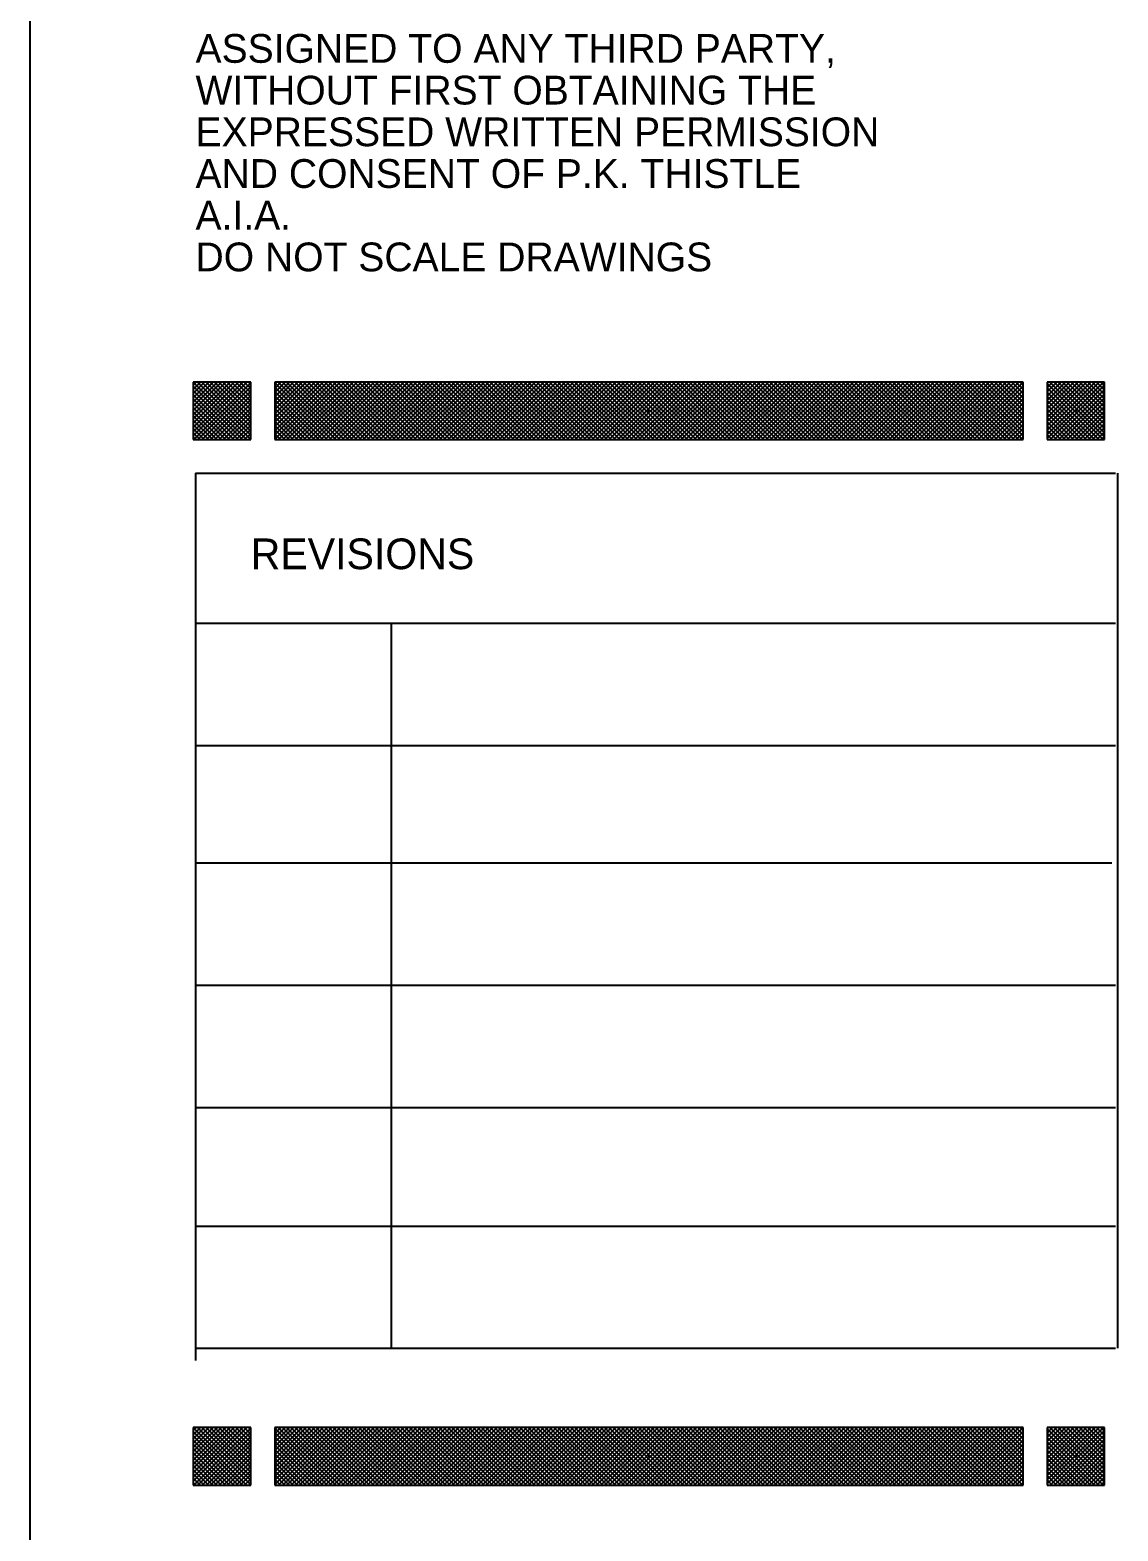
# Model space of a CAD drawing. Extents: x -92740 to -63661, y -15771 to -4391.
# Drawn here: x -79969 to -79815.9, y -6233 to -6021.8 of the extents above; entities that cross this region are included whole.
import ezdxf

# ---------------------------------------------------------------- set-up
doc = ezdxf.new("R2010")
doc.units = 0
doc.header["$MEASUREMENT"] = 0
doc.layers.add('ROOMNAME', color=1, linetype='Continuous')
doc.styles.add('DCADTXTSTYLE1', font='AVG_TP')
doc.styles.add('DCADTXTSTYLE2', font='HLV_BP')

msp = doc.modelspace()

# ---------------------------------------------------------------- linework, layer by layer
at = {"layer": 'ROOMNAME', "color": 103, "linetype": 'Continuous', "ltscale": 1.51875}
msp.add_line((-79969.01, -7278.9), (-79969.01, -5818.2), dxfattribs=at)
at = {"layer": 'ROOMNAME', "color": 3, "linetype": 'Continuous', "ltscale": 0.379687}
for p, q in [((-79937.96, -6071.32), (-79946.06, -6071.32)), ((-79946.06, -6071.32), (-79946.06, -6079.42)), ((-79946.06, -6071.74), (-79945.64, -6071.32)), ((-79946.06, -6072.34), (-79945.04, -6071.32)), ((-79946.06, -6072.93), (-79944.44, -6071.32)), ((-79946.06, -6073.53), (-79943.85, -6071.32)), ((-79946.06, -6074.13), (-79943.25, -6071.32)), ((-79946.06, -6074.72), (-79942.65, -6071.32)), ((-79946.06, -6075.32), (-79942.06, -6071.32)), ((-79946.06, -6075.92), (-79941.46, -6071.32)), ((-79946.06, -6076.51), (-79940.86, -6071.32)), ((-79946.06, -6077.11), (-79940.27, -6071.32)), ((-79946.06, -6077.71), (-79939.67, -6071.32)), ((-79946.06, -6078.3), (-79939.07, -6071.32)), ((-79946.06, -6078.9), (-79938.48, -6071.32)), ((-79946.06, -6071.9), (-79938.53, -6079.42)), ((-79946.03, -6071.32), (-79937.96, -6079.4)), ((-79945.98, -6079.42), (-79937.96, -6071.4)), ((-79945.44, -6071.32), (-79937.96, -6078.8)), ((-79945.38, -6079.42), (-79937.96, -6071.99)), ((-79944.84, -6071.32), (-79937.96, -6078.21)), ((-79944.24, -6071.32), (-79937.96, -6077.61)), ((-79943.65, -6071.32), (-79937.96, -6077.01)), ((-79943.05, -6071.32), (-79937.96, -6076.42)), ((-79942.45, -6071.32), (-79937.96, -6075.82)), ((-79941.86, -6071.32), (-79937.96, -6075.22)), ((-79941.26, -6071.32), (-79937.96, -6074.63)), ((-79940.66, -6071.32), (-79937.96, -6074.03)), ((-79940.07, -6071.32), (-79937.96, -6073.43)), ((-79939.47, -6071.32), (-79937.96, -6072.84)), ((-79938.87, -6071.32), (-79937.96, -6072.24)), ((-79938.28, -6071.32), (-79937.96, -6071.64)), ((-79937.96, -6079.42), (-79937.96, -6071.32)), ((-79829.28, -6071.32), (-79934.58, -6071.32)), ((-79934.58, -6071.32), (-79934.58, -6079.42)), ((-79934.58, -6071.6), (-79934.3, -6071.32)), ((-79934.58, -6072.2), (-79933.7, -6071.32)), ((-79934.58, -6072.79), (-79933.11, -6071.32)), ((-79934.58, -6073.39), (-79932.51, -6071.32)), ((-79934.58, -6073.99), (-79931.92, -6071.32)), ((-79934.58, -6074.58), (-79931.32, -6071.32)), ((-79934.58, -6075.18), (-79930.72, -6071.32)), ((-79934.58, -6075.78), (-79930.13, -6071.32)), ((-79934.58, -6076.37), (-79929.53, -6071.32)), ((-79934.58, -6076.97), (-79928.93, -6071.32)), ((-79934.58, -6077.57), (-79928.34, -6071.32)), ((-79934.58, -6078.16), (-79927.74, -6071.32)), ((-79934.58, -6078.76), (-79927.14, -6071.32)), ((-79934.58, -6079.36), (-79926.55, -6071.32)), ((-79934.58, -6071.44), (-79926.6, -6079.42)), ((-79934.58, -6072.04), (-79927.19, -6079.42)), ((-79934.1, -6071.32), (-79926, -6079.42)), ((-79934.05, -6079.42), (-79925.95, -6071.32)), ((-79933.5, -6071.32), (-79925.4, -6079.42)), ((-79933.45, -6079.42), (-79925.35, -6071.32)), ((-79932.91, -6071.32), (-79924.81, -6079.42)), ((-79932.86, -6079.42), (-79924.76, -6071.32)), ((-79932.31, -6071.32), (-79924.21, -6079.42)), ((-79932.26, -6079.42), (-79924.16, -6071.32)), ((-79931.71, -6071.32), (-79923.61, -6079.42)), ((-79931.66, -6079.42), (-79923.56, -6071.32)), ((-79931.12, -6071.32), (-79923.02, -6079.42)), ((-79931.07, -6079.42), (-79922.97, -6071.32)), ((-79930.52, -6071.32), (-79922.42, -6079.42)), ((-79930.47, -6079.42), (-79922.37, -6071.32)), ((-79929.92, -6071.32), (-79921.82, -6079.42)), ((-79929.87, -6079.42), (-79921.77, -6071.32)), ((-79929.33, -6071.32), (-79921.23, -6079.42)), ((-79929.28, -6079.42), (-79921.18, -6071.32)), ((-79928.73, -6071.32), (-79920.63, -6079.42)), ((-79928.68, -6079.42), (-79920.58, -6071.32)), ((-79928.13, -6071.32), (-79920.03, -6079.42)), ((-79928.08, -6079.42), (-79919.98, -6071.32)), ((-79927.54, -6071.32), (-79919.44, -6079.42)), ((-79927.49, -6079.42), (-79919.39, -6071.32)), ((-79926.94, -6071.32), (-79918.84, -6079.42)), ((-79926.89, -6079.42), (-79918.79, -6071.32)), ((-79926.34, -6071.32), (-79918.24, -6079.42)), ((-79926.29, -6079.42), (-79918.19, -6071.32)), ((-79925.75, -6071.32), (-79917.65, -6079.42)), ((-79925.7, -6079.42), (-79917.6, -6071.32)), ((-79925.15, -6071.32), (-79917.05, -6079.42)), ((-79925.1, -6079.42), (-79917, -6071.32)), ((-79924.55, -6071.32), (-79916.45, -6079.42)), ((-79924.5, -6079.42), (-79916.4, -6071.32)), ((-79923.96, -6071.32), (-79915.86, -6079.42)), ((-79923.91, -6079.42), (-79915.81, -6071.32)), ((-79923.36, -6071.32), (-79915.26, -6079.42)), ((-79923.31, -6079.42), (-79915.21, -6071.32)), ((-79922.76, -6071.32), (-79914.67, -6079.42)), ((-79922.71, -6079.42), (-79914.61, -6071.32)), ((-79922.17, -6071.32), (-79914.07, -6079.42)), ((-79922.12, -6079.42), (-79914.02, -6071.32)), ((-79921.57, -6071.32), (-79913.47, -6079.42)), ((-79921.52, -6079.42), (-79913.42, -6071.32)), ((-79920.97, -6071.32), (-79912.87, -6079.42)), ((-79920.92, -6079.42), (-79912.82, -6071.32)), ((-79920.38, -6071.32), (-79912.28, -6079.42)), ((-79920.33, -6079.42), (-79912.23, -6071.32)), ((-79919.78, -6071.32), (-79911.68, -6079.42)), ((-79919.73, -6079.42), (-79911.63, -6071.32)), ((-79919.19, -6071.32), (-79911.08, -6079.42)), ((-79919.13, -6079.42), (-79911.03, -6071.32)), ((-79918.59, -6071.32), (-79910.49, -6079.42)), ((-79918.54, -6079.42), (-79910.44, -6071.32)), ((-79917.99, -6071.32), (-79909.89, -6079.42)), ((-79917.94, -6079.42), (-79909.84, -6071.32)), ((-79917.4, -6071.32), (-79909.3, -6079.42)), ((-79917.34, -6079.42), (-79909.24, -6071.32)), ((-79916.8, -6071.32), (-79908.7, -6079.42)), ((-79916.75, -6079.42), (-79908.65, -6071.32)), ((-79916.2, -6071.32), (-79908.1, -6079.42)), ((-79916.15, -6079.42), (-79908.05, -6071.32)), ((-79915.61, -6071.32), (-79907.51, -6079.42)), ((-79915.55, -6079.42), (-79907.45, -6071.32)), ((-79915.01, -6071.32), (-79906.91, -6079.42)), ((-79914.96, -6079.42), (-79906.86, -6071.32)), ((-79914.41, -6071.32), (-79906.31, -6079.42)), ((-79914.36, -6079.42), (-79906.26, -6071.32)), ((-79913.82, -6071.32), (-79905.72, -6079.42)), ((-79913.76, -6079.42), (-79905.66, -6071.32)), ((-79913.22, -6071.32), (-79905.12, -6079.42)), ((-79913.17, -6079.42), (-79905.07, -6071.32)), ((-79912.62, -6071.32), (-79904.52, -6079.42)), ((-79912.57, -6079.42), (-79904.47, -6071.32)), ((-79912.03, -6071.32), (-79903.93, -6079.42)), ((-79911.97, -6079.42), (-79903.87, -6071.32)), ((-79911.43, -6071.32), (-79903.33, -6079.42)), ((-79911.38, -6079.42), (-79903.28, -6071.32)), ((-79910.83, -6071.32), (-79902.73, -6079.42)), ((-79910.78, -6079.42), (-79902.68, -6071.32)), ((-79910.24, -6071.32), (-79902.14, -6079.42)), ((-79910.18, -6079.42), (-79902.08, -6071.32)), ((-79909.64, -6071.32), (-79901.54, -6079.42)), ((-79909.59, -6079.42), (-79901.49, -6071.32)), ((-79909.04, -6071.32), (-79900.94, -6079.42)), ((-79908.99, -6079.42), (-79900.89, -6071.32)), ((-79908.45, -6071.32), (-79900.35, -6079.42)), ((-79908.39, -6079.42), (-79900.29, -6071.32)), ((-79907.85, -6071.32), (-79899.75, -6079.42)), ((-79907.8, -6079.42), (-79899.7, -6071.32)), ((-79907.25, -6071.32), (-79899.15, -6079.42)), ((-79907.2, -6079.42), (-79899.1, -6071.32)), ((-79906.66, -6071.32), (-79898.56, -6079.42)), ((-79906.6, -6079.42), (-79898.5, -6071.32)), ((-79906.06, -6071.32), (-79897.96, -6079.42)), ((-79906.01, -6079.42), (-79897.91, -6071.32)), ((-79905.46, -6071.32), (-79897.36, -6079.42)), ((-79905.41, -6079.42), (-79897.31, -6071.32)), ((-79904.87, -6071.32), (-79896.77, -6079.42)), ((-79904.81, -6079.42), (-79896.71, -6071.32)), ((-79904.27, -6071.32), (-79896.17, -6079.42)), ((-79904.22, -6079.42), (-79896.12, -6071.32)), ((-79903.67, -6071.32), (-79895.57, -6079.42)), ((-79903.62, -6079.42), (-79895.52, -6071.32)), ((-79903.08, -6071.32), (-79894.98, -6079.42)), ((-79903.02, -6079.42), (-79894.92, -6071.32)), ((-79902.48, -6071.32), (-79894.38, -6079.42)), ((-79902.43, -6079.42), (-79894.33, -6071.32)), ((-79901.88, -6071.32), (-79893.78, -6079.42)), ((-79901.83, -6079.42), (-79893.73, -6071.32)), ((-79901.29, -6071.32), (-79893.19, -6079.42)), ((-79901.23, -6079.42), (-79893.13, -6071.32)), ((-79900.69, -6071.32), (-79892.59, -6079.42)), ((-79900.64, -6079.42), (-79892.54, -6071.32)), ((-79900.09, -6071.32), (-79891.99, -6079.42)), ((-79900.04, -6079.42), (-79891.94, -6071.32)), ((-79899.5, -6071.32), (-79891.4, -6079.42)), ((-79899.44, -6079.42), (-79891.34, -6071.32)), ((-79898.9, -6071.32), (-79890.8, -6079.42)), ((-79898.85, -6079.42), (-79890.75, -6071.32)), ((-79898.3, -6071.32), (-79890.2, -6079.42)), ((-79898.25, -6079.42), (-79890.15, -6071.32)), ((-79897.71, -6071.32), (-79889.61, -6079.42)), ((-79897.65, -6079.42), (-79889.55, -6071.32)), ((-79897.11, -6071.32), (-79889.01, -6079.42)), ((-79897.06, -6079.42), (-79888.96, -6071.32)), ((-79896.51, -6071.32), (-79888.41, -6079.42)), ((-79896.46, -6079.42), (-79888.36, -6071.32)), ((-79895.92, -6071.32), (-79887.82, -6079.42)), ((-79895.86, -6079.42), (-79887.76, -6071.32)), ((-79895.32, -6071.32), (-79887.22, -6079.42)), ((-79895.27, -6079.42), (-79887.17, -6071.32)), ((-79894.72, -6071.32), (-79886.62, -6079.42)), ((-79894.67, -6079.42), (-79886.57, -6071.32)), ((-79894.13, -6071.32), (-79886.03, -6079.42)), ((-79894.07, -6079.42), (-79885.97, -6071.32)), ((-79893.53, -6071.32), (-79885.43, -6079.42)), ((-79893.48, -6079.42), (-79885.38, -6071.32)), ((-79892.93, -6071.32), (-79884.83, -6079.42)), ((-79892.88, -6079.42), (-79884.78, -6071.32)), ((-79892.34, -6071.32), (-79884.24, -6079.42)), ((-79892.28, -6079.42), (-79884.18, -6071.32)), ((-79891.74, -6071.32), (-79883.64, -6079.42)), ((-79891.69, -6079.42), (-79883.59, -6071.32)), ((-79891.14, -6071.32), (-79883.04, -6079.42)), ((-79891.09, -6079.42), (-79882.99, -6071.32)), ((-79890.55, -6071.32), (-79882.45, -6079.42)), ((-79890.5, -6079.42), (-79882.39, -6071.32)), ((-79889.95, -6071.32), (-79881.85, -6079.42)), ((-79889.9, -6079.42), (-79881.8, -6071.32)), ((-79889.35, -6071.32), (-79881.25, -6079.42)), ((-79889.3, -6079.42), (-79881.2, -6071.32)), ((-79888.76, -6071.32), (-79880.66, -6079.42)), ((-79888.7, -6079.42), (-79880.61, -6071.32)), ((-79888.16, -6071.32), (-79880.06, -6079.42)), ((-79888.11, -6079.42), (-79880.01, -6071.32)), ((-79887.56, -6071.32), (-79879.46, -6079.42)), ((-79887.51, -6079.42), (-79879.41, -6071.32)), ((-79886.97, -6071.32), (-79878.87, -6079.42)), ((-79886.91, -6079.42), (-79878.82, -6071.32)), ((-79886.37, -6071.32), (-79878.27, -6079.42)), ((-79886.32, -6079.42), (-79878.22, -6071.32)), ((-79885.77, -6071.32), (-79877.67, -6079.42)), ((-79885.72, -6079.42), (-79877.62, -6071.32)), ((-79885.18, -6071.32), (-79877.08, -6079.42)), ((-79885.13, -6079.42), (-79877.03, -6071.32)), ((-79884.58, -6071.32), (-79876.48, -6079.42)), ((-79884.53, -6079.42), (-79876.43, -6071.32)), ((-79883.98, -6071.32), (-79875.88, -6079.42)), ((-79883.93, -6079.42), (-79875.83, -6071.32)), ((-79883.39, -6071.32), (-79875.29, -6079.42)), ((-79883.34, -6079.42), (-79875.24, -6071.32)), ((-79882.79, -6071.32), (-79874.69, -6079.42)), ((-79882.74, -6079.42), (-79874.64, -6071.32)), ((-79882.19, -6071.32), (-79874.09, -6079.42)), ((-79882.14, -6079.42), (-79874.04, -6071.32)), ((-79881.6, -6071.32), (-79873.5, -6079.42)), ((-79881.55, -6079.42), (-79873.45, -6071.32)), ((-79881, -6071.32), (-79872.9, -6079.42)), ((-79880.95, -6079.42), (-79872.85, -6071.32)), ((-79880.4, -6071.32), (-79872.3, -6079.42)), ((-79880.35, -6079.42), (-79872.25, -6071.32)), ((-79879.81, -6071.32), (-79871.71, -6079.42)), ((-79879.76, -6079.42), (-79871.66, -6071.32)), ((-79879.21, -6071.32), (-79871.11, -6079.42)), ((-79879.16, -6079.42), (-79871.06, -6071.32)), ((-79878.61, -6071.32), (-79870.51, -6079.42)), ((-79878.56, -6079.42), (-79870.46, -6071.32)), ((-79878.02, -6071.32), (-79869.92, -6079.42)), ((-79877.97, -6079.42), (-79869.87, -6071.32)), ((-79877.42, -6071.32), (-79869.32, -6079.42)), ((-79877.37, -6079.42), (-79869.27, -6071.32)), ((-79876.82, -6071.32), (-79868.72, -6079.42)), ((-79876.77, -6079.42), (-79868.67, -6071.32)), ((-79876.23, -6071.32), (-79868.13, -6079.42)), ((-79876.18, -6079.42), (-79868.08, -6071.32)), ((-79875.63, -6071.32), (-79867.53, -6079.42)), ((-79875.58, -6079.42), (-79867.48, -6071.32)), ((-79875.03, -6071.32), (-79866.93, -6079.42)), ((-79874.98, -6079.42), (-79866.88, -6071.32)), ((-79874.44, -6071.32), (-79866.34, -6079.42)), ((-79874.39, -6079.42), (-79866.29, -6071.32)), ((-79873.84, -6071.32), (-79865.74, -6079.42)), ((-79873.79, -6079.42), (-79865.69, -6071.32)), ((-79873.24, -6071.32), (-79865.14, -6079.42)), ((-79873.19, -6079.42), (-79865.09, -6071.32)), ((-79872.65, -6071.32), (-79864.55, -6079.42)), ((-79872.6, -6079.42), (-79864.5, -6071.32)), ((-79872.05, -6071.32), (-79863.95, -6079.42)), ((-79872, -6079.42), (-79863.9, -6071.32)), ((-79871.46, -6071.32), (-79863.36, -6079.42)), ((-79871.4, -6079.42), (-79863.3, -6071.32)), ((-79870.86, -6071.32), (-79862.76, -6079.42)), ((-79870.81, -6079.42), (-79862.71, -6071.32)), ((-79870.26, -6071.32), (-79862.16, -6079.42)), ((-79870.21, -6079.42), (-79862.11, -6071.32)), ((-79869.67, -6071.32), (-79861.57, -6079.42)), ((-79869.61, -6079.42), (-79861.51, -6071.32)), ((-79869.07, -6071.32), (-79860.97, -6079.42)), ((-79869.02, -6079.42), (-79860.92, -6071.32)), ((-79868.47, -6071.32), (-79860.37, -6079.42)), ((-79868.42, -6079.42), (-79860.32, -6071.32)), ((-79867.87, -6071.32), (-79859.78, -6079.42)), ((-79867.82, -6079.42), (-79859.72, -6071.32)), ((-79867.28, -6071.32), (-79859.18, -6079.42)), ((-79867.23, -6079.42), (-79859.13, -6071.32)), ((-79866.68, -6071.32), (-79858.58, -6079.42)), ((-79866.63, -6079.42), (-79858.53, -6071.32)), ((-79866.09, -6071.32), (-79857.99, -6079.42)), ((-79866.03, -6079.42), (-79857.93, -6071.32)), ((-79865.49, -6071.32), (-79857.39, -6079.42)), ((-79865.44, -6079.42), (-79857.34, -6071.32)), ((-79864.89, -6071.32), (-79856.79, -6079.42)), ((-79864.84, -6079.42), (-79856.74, -6071.32)), ((-79864.3, -6071.32), (-79856.2, -6079.42)), ((-79864.24, -6079.42), (-79856.14, -6071.32)), ((-79863.7, -6071.32), (-79855.6, -6079.42)), ((-79863.65, -6079.42), (-79855.55, -6071.32)), ((-79863.1, -6071.32), (-79855, -6079.42)), ((-79863.05, -6079.42), (-79854.95, -6071.32)), ((-79862.51, -6071.32), (-79854.41, -6079.42)), ((-79862.45, -6079.42), (-79854.35, -6071.32)), ((-79861.91, -6071.32), (-79853.81, -6079.42)), ((-79861.86, -6079.42), (-79853.76, -6071.32)), ((-79861.31, -6071.32), (-79853.21, -6079.42)), ((-79861.26, -6079.42), (-79853.16, -6071.32)), ((-79860.72, -6071.32), (-79852.62, -6079.42)), ((-79860.66, -6079.42), (-79852.56, -6071.32)), ((-79860.12, -6071.32), (-79852.02, -6079.42)), ((-79860.07, -6079.42), (-79851.97, -6071.32)), ((-79859.52, -6071.32), (-79851.42, -6079.42)), ((-79859.47, -6079.42), (-79851.37, -6071.32)), ((-79858.93, -6071.32), (-79850.83, -6079.42)), ((-79858.87, -6079.42), (-79850.77, -6071.32)), ((-79858.33, -6071.32), (-79850.23, -6079.42)), ((-79858.28, -6079.42), (-79850.18, -6071.32)), ((-79857.73, -6071.32), (-79849.63, -6079.42)), ((-79857.68, -6079.42), (-79849.58, -6071.32)), ((-79857.14, -6071.32), (-79849.04, -6079.42)), ((-79857.08, -6079.42), (-79848.98, -6071.32)), ((-79856.54, -6071.32), (-79848.44, -6079.42)), ((-79856.49, -6079.42), (-79848.39, -6071.32)), ((-79855.94, -6071.32), (-79847.84, -6079.42)), ((-79855.89, -6079.42), (-79847.79, -6071.32)), ((-79855.35, -6071.32), (-79847.25, -6079.42)), ((-79855.29, -6079.42), (-79847.19, -6071.32)), ((-79854.75, -6071.32), (-79846.65, -6079.42)), ((-79854.7, -6079.42), (-79846.6, -6071.32)), ((-79854.15, -6071.32), (-79846.05, -6079.42)), ((-79854.1, -6079.42), (-79846, -6071.32)), ((-79853.56, -6071.32), (-79845.46, -6079.42)), ((-79853.5, -6079.42), (-79845.4, -6071.32)), ((-79852.96, -6071.32), (-79844.86, -6079.42)), ((-79852.91, -6079.42), (-79844.81, -6071.32)), ((-79852.36, -6071.32), (-79844.26, -6079.42)), ((-79852.31, -6079.42), (-79844.21, -6071.32)), ((-79851.77, -6071.32), (-79843.67, -6079.42)), ((-79851.71, -6079.42), (-79843.61, -6071.32)), ((-79851.17, -6071.32), (-79843.07, -6079.42)), ((-79851.12, -6079.42), (-79843.02, -6071.32)), ((-79850.57, -6071.32), (-79842.47, -6079.42)), ((-79850.52, -6079.42), (-79842.42, -6071.32)), ((-79849.98, -6071.32), (-79841.88, -6079.42)), ((-79849.92, -6079.42), (-79841.82, -6071.32)), ((-79849.38, -6071.32), (-79841.28, -6079.42)), ((-79849.33, -6079.42), (-79841.23, -6071.32)), ((-79848.78, -6071.32), (-79840.68, -6079.42)), ((-79848.73, -6079.42), (-79840.63, -6071.32)), ((-79848.19, -6071.32), (-79840.09, -6079.42)), ((-79848.13, -6079.42), (-79840.03, -6071.32)), ((-79847.59, -6071.32), (-79839.49, -6079.42)), ((-79847.54, -6079.42), (-79839.44, -6071.32)), ((-79846.99, -6071.32), (-79838.89, -6079.42)), ((-79846.94, -6079.42), (-79838.84, -6071.32)), ((-79846.4, -6071.32), (-79838.3, -6079.42)), ((-79846.34, -6079.42), (-79838.24, -6071.32)), ((-79845.8, -6071.32), (-79837.7, -6079.42)), ((-79845.75, -6079.42), (-79837.65, -6071.32)), ((-79845.2, -6071.32), (-79837.1, -6079.42)), ((-79845.15, -6079.42), (-79837.05, -6071.32)), ((-79844.61, -6071.32), (-79836.51, -6079.42)), ((-79844.55, -6079.42), (-79836.45, -6071.32)), ((-79844.01, -6071.32), (-79835.91, -6079.42)), ((-79843.96, -6079.42), (-79835.86, -6071.32)), ((-79843.41, -6071.32), (-79835.31, -6079.42)), ((-79843.36, -6079.42), (-79835.26, -6071.32)), ((-79842.82, -6071.32), (-79834.72, -6079.42)), ((-79842.76, -6079.42), (-79834.66, -6071.32)), ((-79842.22, -6071.32), (-79834.12, -6079.42)), ((-79842.17, -6079.42), (-79834.07, -6071.32)), ((-79841.62, -6071.32), (-79833.52, -6079.42)), ((-79841.57, -6079.42), (-79833.47, -6071.32)), ((-79841.03, -6071.32), (-79832.93, -6079.42)), ((-79840.97, -6079.42), (-79832.87, -6071.32)), ((-79840.43, -6071.32), (-79832.33, -6079.42)), ((-79840.38, -6079.42), (-79832.28, -6071.32)), ((-79839.83, -6071.32), (-79831.73, -6079.42)), ((-79839.78, -6079.42), (-79831.68, -6071.32)), ((-79839.24, -6071.32), (-79831.14, -6079.42)), ((-79839.18, -6079.42), (-79831.08, -6071.32)), ((-79838.64, -6071.32), (-79830.54, -6079.42)), ((-79838.59, -6079.42), (-79830.49, -6071.32)), ((-79838.04, -6071.32), (-79829.94, -6079.42)), ((-79837.99, -6079.42), (-79829.89, -6071.32)), ((-79837.45, -6071.32), (-79829.35, -6079.42)), ((-79837.39, -6079.42), (-79829.29, -6071.32)), ((-79836.85, -6071.32), (-79829.28, -6078.89)), ((-79836.8, -6079.42), (-79829.28, -6071.9)), ((-79836.25, -6071.32), (-79829.28, -6078.3)), ((-79835.66, -6071.32), (-79829.28, -6077.7)), ((-79835.06, -6071.32), (-79829.28, -6077.1)), ((-79834.46, -6071.32), (-79829.28, -6076.51)), ((-79833.87, -6071.32), (-79829.28, -6075.91)), ((-79833.27, -6071.32), (-79829.28, -6075.31)), ((-79832.67, -6071.32), (-79829.28, -6074.72)), ((-79832.08, -6071.32), (-79829.28, -6074.12)), ((-79831.48, -6071.32), (-79829.28, -6073.52)), ((-79830.88, -6071.32), (-79829.28, -6072.93)), ((-79830.29, -6071.32), (-79829.28, -6072.33)), ((-79829.69, -6071.32), (-79829.28, -6071.73)), ((-79829.28, -6079.42), (-79829.28, -6071.32)), ((-79817.81, -6071.32), (-79825.91, -6071.32)), ((-79825.91, -6071.32), (-79825.91, -6079.42)), ((-79825.91, -6071.51), (-79825.72, -6071.32)), ((-79825.91, -6072.11), (-79825.12, -6071.32)), ((-79825.91, -6072.7), (-79824.52, -6071.32)), ((-79825.91, -6073.3), (-79823.93, -6071.32)), ((-79825.91, -6073.9), (-79823.33, -6071.32)), ((-79825.91, -6074.49), (-79822.73, -6071.32)), ((-79825.91, -6075.09), (-79822.14, -6071.32)), ((-79825.91, -6075.69), (-79821.54, -6071.32)), ((-79825.91, -6076.28), (-79820.94, -6071.32)), ((-79825.91, -6076.88), (-79820.35, -6071.32)), ((-79825.91, -6077.48), (-79819.75, -6071.32)), ((-79825.91, -6078.07), (-79819.15, -6071.32)), ((-79825.91, -6078.67), (-79818.56, -6071.32)), ((-79825.91, -6079.27), (-79817.96, -6071.32)), ((-79825.91, -6071.53), (-79818.01, -6079.42)), ((-79825.91, -6072.12), (-79818.61, -6079.42)), ((-79825.52, -6071.32), (-79817.81, -6079.03)), ((-79825.46, -6079.42), (-79817.81, -6071.76)), ((-79824.92, -6071.32), (-79817.81, -6078.44)), ((-79824.32, -6071.32), (-79817.81, -6077.84)), ((-79823.73, -6071.32), (-79817.81, -6077.24)), ((-79823.13, -6071.32), (-79817.81, -6076.65)), ((-79822.53, -6071.32), (-79817.81, -6076.05)), ((-79821.94, -6071.32), (-79817.81, -6075.45)), ((-79821.34, -6071.32), (-79817.81, -6074.86)), ((-79820.74, -6071.32), (-79817.81, -6074.26)), ((-79820.15, -6071.32), (-79817.81, -6073.66)), ((-79819.55, -6071.32), (-79817.81, -6073.07)), ((-79818.95, -6071.32), (-79817.81, -6072.47)), ((-79818.36, -6071.32), (-79817.81, -6071.87)), ((-79817.81, -6079.42), (-79817.81, -6071.32)), ((-79946.06, -6072.49), (-79939.13, -6079.42)), ((-79946.06, -6073.09), (-79939.72, -6079.42)), ((-79946.06, -6073.69), (-79940.32, -6079.42)), ((-79946.06, -6074.28), (-79940.92, -6079.42)), ((-79944.79, -6079.42), (-79937.96, -6072.59)), ((-79944.19, -6079.42), (-79937.96, -6073.19)), ((-79943.59, -6079.42), (-79937.96, -6073.78)), ((-79943, -6079.42), (-79937.96, -6074.38)), ((-79934.58, -6072.63), (-79927.79, -6079.42)), ((-79934.58, -6073.23), (-79928.39, -6079.42)), ((-79934.58, -6073.83), (-79928.98, -6079.42)), ((-79934.58, -6074.42), (-79929.58, -6079.42)), ((-79836.2, -6079.42), (-79829.28, -6072.5)), ((-79835.61, -6079.42), (-79829.28, -6073.1)), ((-79835.01, -6079.42), (-79829.28, -6073.69)), ((-79834.41, -6079.42), (-79829.28, -6074.29)), ((-79825.91, -6072.72), (-79819.21, -6079.42)), ((-79825.91, -6073.32), (-79819.8, -6079.42)), ((-79825.91, -6073.91), (-79820.4, -6079.42)), ((-79824.87, -6079.42), (-79817.81, -6072.36)), ((-79824.27, -6079.42), (-79817.81, -6072.96)), ((-79823.67, -6079.42), (-79817.81, -6073.55)), ((-79823.08, -6079.42), (-79817.81, -6074.15)), ((-79946.06, -6074.88), (-79941.51, -6079.42)), ((-79946.06, -6075.48), (-79942.11, -6079.42)), ((-79946.06, -6076.07), (-79942.71, -6079.42)), ((-79942.4, -6079.42), (-79937.96, -6074.98)), ((-79941.8, -6079.42), (-79937.96, -6075.57)), ((-79941.21, -6079.42), (-79937.96, -6076.17)), ((-79934.58, -6075.02), (-79930.18, -6079.42)), ((-79934.58, -6075.62), (-79930.77, -6079.42)), ((-79934.58, -6076.21), (-79931.37, -6079.42)), ((-79833.81, -6079.42), (-79829.28, -6074.89)), ((-79833.22, -6079.42), (-79829.28, -6075.48)), ((-79832.62, -6079.42), (-79829.28, -6076.08)), ((-79825.91, -6074.51), (-79821, -6079.42)), ((-79825.91, -6075.11), (-79821.59, -6079.42)), ((-79825.91, -6075.7), (-79822.19, -6079.42)), ((-79825.91, -6076.3), (-79822.78, -6079.42)), ((-79822.48, -6079.42), (-79817.81, -6074.75)), ((-79821.88, -6079.42), (-79817.81, -6075.34)), ((-79821.29, -6079.42), (-79817.81, -6075.94)), ((-79820.69, -6079.42), (-79817.81, -6076.54)), ((-79946.06, -6076.67), (-79943.3, -6079.42)), ((-79946.06, -6077.27), (-79943.9, -6079.42)), ((-79946.06, -6077.86), (-79944.5, -6079.42)), ((-79946.06, -6078.46), (-79945.09, -6079.42)), ((-79940.61, -6079.42), (-79937.96, -6076.77)), ((-79940.02, -6079.42), (-79937.96, -6077.36)), ((-79939.42, -6079.42), (-79937.96, -6077.96)), ((-79938.82, -6079.42), (-79937.96, -6078.56)), ((-79934.58, -6076.81), (-79931.97, -6079.42)), ((-79934.58, -6077.41), (-79932.56, -6079.42)), ((-79934.58, -6078), (-79933.16, -6079.42)), ((-79934.58, -6078.6), (-79933.76, -6079.42)), ((-79832.02, -6079.42), (-79829.28, -6076.68)), ((-79831.43, -6079.42), (-79829.28, -6077.27)), ((-79830.83, -6079.42), (-79829.28, -6077.87)), ((-79830.24, -6079.42), (-79829.28, -6078.47)), ((-79825.91, -6076.9), (-79823.38, -6079.42)), ((-79825.91, -6077.49), (-79823.98, -6079.42)), ((-79825.91, -6078.09), (-79824.57, -6079.42)), ((-79820.09, -6079.42), (-79817.81, -6077.13)), ((-79819.5, -6079.42), (-79817.81, -6077.73)), ((-79818.9, -6079.42), (-79817.81, -6078.33)), ((-79946.06, -6079.06), (-79945.69, -6079.42)), ((-79946.06, -6079.42), (-79937.96, -6079.42)), ((-79938.22, -6079.42), (-79937.96, -6079.15)), ((-79934.58, -6079.19), (-79934.35, -6079.42)), ((-79934.58, -6079.42), (-79829.28, -6079.42)), ((-79829.64, -6079.42), (-79829.28, -6079.06)), ((-79825.91, -6078.69), (-79825.17, -6079.42)), ((-79825.91, -6079.28), (-79825.77, -6079.42)), ((-79825.91, -6079.42), (-79817.81, -6079.42)), ((-79818.3, -6079.42), (-79817.81, -6078.92)), ((-79937.96, -6218.47), (-79946.06, -6218.47)), ((-79946.06, -6218.47), (-79946.06, -6226.57)), ((-79946.06, -6218.89), (-79945.64, -6218.47)), ((-79946.06, -6219.49), (-79945.04, -6218.47)), ((-79946.06, -6220.08), (-79944.44, -6218.47)), ((-79946.06, -6220.68), (-79943.85, -6218.47)), ((-79946.06, -6221.28), (-79943.25, -6218.47)), ((-79946.06, -6221.87), (-79942.65, -6218.47)), ((-79946.06, -6222.47), (-79942.06, -6218.47)), ((-79946.06, -6223.07), (-79941.46, -6218.47)), ((-79946.06, -6223.66), (-79940.86, -6218.47)), ((-79946.06, -6224.26), (-79940.27, -6218.47)), ((-79946.06, -6224.86), (-79939.67, -6218.47)), ((-79946.06, -6225.45), (-79939.07, -6218.47)), ((-79946.06, -6226.05), (-79938.48, -6218.47)), ((-79946.06, -6219.05), (-79938.53, -6226.57)), ((-79946.06, -6219.64), (-79939.13, -6226.57)), ((-79946.06, -6220.24), (-79939.72, -6226.57)), ((-79946.03, -6218.47), (-79937.96, -6226.55)), ((-79945.98, -6226.57), (-79937.96, -6218.55)), ((-79945.44, -6218.47), (-79937.96, -6225.95)), ((-79945.38, -6226.57), (-79937.96, -6219.14)), ((-79944.84, -6218.47), (-79937.96, -6225.36)), ((-79944.79, -6226.57), (-79937.96, -6219.74)), ((-79944.24, -6218.47), (-79937.96, -6224.76)), ((-79943.65, -6218.47), (-79937.96, -6224.16)), ((-79943.05, -6218.47), (-79937.96, -6223.57)), ((-79942.45, -6218.47), (-79937.96, -6222.97)), ((-79941.86, -6218.47), (-79937.96, -6222.37)), ((-79941.26, -6218.47), (-79937.96, -6221.78)), ((-79940.66, -6218.47), (-79937.96, -6221.18)), ((-79940.07, -6218.47), (-79937.96, -6220.58)), ((-79939.47, -6218.47), (-79937.96, -6219.99)), ((-79938.87, -6218.47), (-79937.96, -6219.39)), ((-79938.28, -6218.47), (-79937.96, -6218.79)), ((-79937.96, -6226.57), (-79937.96, -6218.47)), ((-79829.28, -6218.47), (-79934.58, -6218.47)), ((-79934.58, -6218.47), (-79934.58, -6226.57)), ((-79934.58, -6218.75), (-79934.3, -6218.47)), ((-79934.58, -6219.35), (-79933.7, -6218.47)), ((-79934.58, -6219.94), (-79933.11, -6218.47)), ((-79934.58, -6220.54), (-79932.51, -6218.47)), ((-79934.58, -6221.14), (-79931.92, -6218.47)), ((-79934.58, -6221.73), (-79931.32, -6218.47)), ((-79934.58, -6222.33), (-79930.72, -6218.47)), ((-79934.58, -6222.93), (-79930.13, -6218.47)), ((-79934.58, -6223.52), (-79929.53, -6218.47)), ((-79934.58, -6224.12), (-79928.93, -6218.47)), ((-79934.58, -6224.72), (-79928.34, -6218.47)), ((-79934.58, -6225.31), (-79927.74, -6218.47)), ((-79934.58, -6225.91), (-79927.14, -6218.47)), ((-79934.58, -6226.51), (-79926.55, -6218.47)), ((-79934.58, -6218.59), (-79926.6, -6226.57)), ((-79934.58, -6219.19), (-79927.19, -6226.57)), ((-79934.58, -6219.78), (-79927.79, -6226.57)), ((-79934.1, -6218.47), (-79926, -6226.57)), ((-79934.05, -6226.57), (-79925.95, -6218.47)), ((-79933.5, -6218.47), (-79925.4, -6226.57)), ((-79933.45, -6226.57), (-79925.35, -6218.47)), ((-79932.91, -6218.47), (-79924.81, -6226.57)), ((-79932.86, -6226.57), (-79924.76, -6218.47)), ((-79932.31, -6218.47), (-79924.21, -6226.57)), ((-79932.26, -6226.57), (-79924.16, -6218.47)), ((-79931.71, -6218.47), (-79923.61, -6226.57)), ((-79931.66, -6226.57), (-79923.56, -6218.47)), ((-79931.12, -6218.47), (-79923.02, -6226.57)), ((-79931.07, -6226.57), (-79922.97, -6218.47)), ((-79930.52, -6218.47), (-79922.42, -6226.57)), ((-79930.47, -6226.57), (-79922.37, -6218.47)), ((-79929.92, -6218.47), (-79921.82, -6226.57)), ((-79929.87, -6226.57), (-79921.77, -6218.47)), ((-79929.33, -6218.47), (-79921.23, -6226.57)), ((-79929.28, -6226.57), (-79921.18, -6218.47)), ((-79928.73, -6218.47), (-79920.63, -6226.57)), ((-79928.68, -6226.57), (-79920.58, -6218.47)), ((-79928.13, -6218.47), (-79920.03, -6226.57)), ((-79928.08, -6226.57), (-79919.98, -6218.47)), ((-79927.54, -6218.47), (-79919.44, -6226.57)), ((-79927.49, -6226.57), (-79919.39, -6218.47)), ((-79926.94, -6218.47), (-79918.84, -6226.57)), ((-79926.89, -6226.57), (-79918.79, -6218.47)), ((-79926.34, -6218.47), (-79918.24, -6226.57)), ((-79926.29, -6226.57), (-79918.19, -6218.47)), ((-79925.75, -6218.47), (-79917.65, -6226.57)), ((-79925.7, -6226.57), (-79917.6, -6218.47)), ((-79925.15, -6218.47), (-79917.05, -6226.57)), ((-79925.1, -6226.57), (-79917, -6218.47)), ((-79924.55, -6218.47), (-79916.45, -6226.57)), ((-79924.5, -6226.57), (-79916.4, -6218.47)), ((-79923.96, -6218.47), (-79915.86, -6226.57)), ((-79923.91, -6226.57), (-79915.81, -6218.47)), ((-79923.36, -6218.47), (-79915.26, -6226.57)), ((-79923.31, -6226.57), (-79915.21, -6218.47)), ((-79922.76, -6218.47), (-79914.67, -6226.57)), ((-79922.71, -6226.57), (-79914.61, -6218.47)), ((-79922.17, -6218.47), (-79914.07, -6226.57)), ((-79922.12, -6226.57), (-79914.02, -6218.47)), ((-79921.57, -6218.47), (-79913.47, -6226.57)), ((-79921.52, -6226.57), (-79913.42, -6218.47)), ((-79920.97, -6218.47), (-79912.87, -6226.57)), ((-79920.92, -6226.57), (-79912.82, -6218.47)), ((-79920.38, -6218.47), (-79912.28, -6226.57)), ((-79920.33, -6226.57), (-79912.23, -6218.47)), ((-79919.78, -6218.47), (-79911.68, -6226.57)), ((-79919.73, -6226.57), (-79911.63, -6218.47)), ((-79919.18, -6218.47), (-79911.08, -6226.57)), ((-79919.13, -6226.57), (-79911.03, -6218.47)), ((-79918.59, -6218.47), (-79910.49, -6226.57)), ((-79918.54, -6226.57), (-79910.44, -6218.47)), ((-79917.99, -6218.47), (-79909.89, -6226.57)), ((-79917.94, -6226.57), (-79909.84, -6218.47)), ((-79917.4, -6218.47), (-79909.3, -6226.57)), ((-79917.34, -6226.57), (-79909.24, -6218.47)), ((-79916.8, -6218.47), (-79908.7, -6226.57)), ((-79916.75, -6226.57), (-79908.65, -6218.47)), ((-79916.2, -6218.47), (-79908.1, -6226.57)), ((-79916.15, -6226.57), (-79908.05, -6218.47)), ((-79915.61, -6218.47), (-79907.51, -6226.57)), ((-79915.55, -6226.57), (-79907.45, -6218.47)), ((-79915.01, -6218.47), (-79906.91, -6226.57)), ((-79914.96, -6226.57), (-79906.86, -6218.47)), ((-79914.41, -6218.47), (-79906.31, -6226.57)), ((-79914.36, -6226.57), (-79906.26, -6218.47)), ((-79913.82, -6218.47), (-79905.72, -6226.57)), ((-79913.76, -6226.57), (-79905.66, -6218.47)), ((-79913.22, -6218.47), (-79905.12, -6226.57)), ((-79913.17, -6226.57), (-79905.07, -6218.47)), ((-79912.62, -6218.47), (-79904.52, -6226.57)), ((-79912.57, -6226.57), (-79904.47, -6218.47)), ((-79912.03, -6218.47), (-79903.93, -6226.57)), ((-79911.97, -6226.57), (-79903.87, -6218.47)), ((-79911.43, -6218.47), (-79903.33, -6226.57)), ((-79911.38, -6226.57), (-79903.28, -6218.47)), ((-79910.83, -6218.47), (-79902.73, -6226.57)), ((-79910.78, -6226.57), (-79902.68, -6218.47)), ((-79910.24, -6218.47), (-79902.14, -6226.57)), ((-79910.18, -6226.57), (-79902.08, -6218.47)), ((-79909.64, -6218.47), (-79901.54, -6226.57)), ((-79909.59, -6226.57), (-79901.49, -6218.47)), ((-79909.04, -6218.47), (-79900.94, -6226.57)), ((-79908.99, -6226.57), (-79900.89, -6218.47)), ((-79908.45, -6218.47), (-79900.35, -6226.57)), ((-79908.39, -6226.57), (-79900.29, -6218.47)), ((-79907.85, -6218.47), (-79899.75, -6226.57)), ((-79907.8, -6226.57), (-79899.7, -6218.47)), ((-79907.25, -6218.47), (-79899.15, -6226.57)), ((-79907.2, -6226.57), (-79899.1, -6218.47)), ((-79906.66, -6218.47), (-79898.56, -6226.57)), ((-79906.6, -6226.57), (-79898.5, -6218.47)), ((-79906.06, -6218.47), (-79897.96, -6226.57)), ((-79906.01, -6226.57), (-79897.91, -6218.47)), ((-79905.46, -6218.47), (-79897.36, -6226.57)), ((-79905.41, -6226.57), (-79897.31, -6218.47)), ((-79904.87, -6218.47), (-79896.77, -6226.57)), ((-79904.81, -6226.57), (-79896.71, -6218.47)), ((-79904.27, -6218.47), (-79896.17, -6226.57)), ((-79904.22, -6226.57), (-79896.12, -6218.47)), ((-79903.67, -6218.47), (-79895.57, -6226.57)), ((-79903.62, -6226.57), (-79895.52, -6218.47)), ((-79903.08, -6218.47), (-79894.98, -6226.57)), ((-79903.02, -6226.57), (-79894.92, -6218.47)), ((-79902.48, -6218.47), (-79894.38, -6226.57)), ((-79902.43, -6226.57), (-79894.33, -6218.47)), ((-79901.88, -6218.47), (-79893.78, -6226.57)), ((-79901.83, -6226.57), (-79893.73, -6218.47)), ((-79901.29, -6218.47), (-79893.19, -6226.57)), ((-79901.23, -6226.57), (-79893.13, -6218.47)), ((-79900.69, -6218.47), (-79892.59, -6226.57)), ((-79900.64, -6226.57), (-79892.54, -6218.47)), ((-79900.09, -6218.47), (-79891.99, -6226.57)), ((-79900.04, -6226.57), (-79891.94, -6218.47)), ((-79899.5, -6218.47), (-79891.4, -6226.57)), ((-79899.44, -6226.57), (-79891.34, -6218.47)), ((-79898.9, -6218.47), (-79890.8, -6226.57)), ((-79898.85, -6226.57), (-79890.75, -6218.47)), ((-79898.3, -6218.47), (-79890.2, -6226.57)), ((-79898.25, -6226.57), (-79890.15, -6218.47)), ((-79897.71, -6218.47), (-79889.61, -6226.57)), ((-79897.65, -6226.57), (-79889.55, -6218.47)), ((-79897.11, -6218.47), (-79889.01, -6226.57)), ((-79897.06, -6226.57), (-79888.96, -6218.47)), ((-79896.51, -6218.47), (-79888.41, -6226.57)), ((-79896.46, -6226.57), (-79888.36, -6218.47)), ((-79895.92, -6218.47), (-79887.82, -6226.57)), ((-79895.86, -6226.57), (-79887.76, -6218.47)), ((-79895.32, -6218.47), (-79887.22, -6226.57)), ((-79895.27, -6226.57), (-79887.17, -6218.47)), ((-79894.72, -6218.47), (-79886.62, -6226.57)), ((-79894.67, -6226.57), (-79886.57, -6218.47)), ((-79894.13, -6218.47), (-79886.03, -6226.57)), ((-79894.07, -6226.57), (-79885.97, -6218.47)), ((-79893.53, -6218.47), (-79885.43, -6226.57)), ((-79893.48, -6226.57), (-79885.38, -6218.47)), ((-79892.93, -6218.47), (-79884.83, -6226.57)), ((-79892.88, -6226.57), (-79884.78, -6218.47)), ((-79892.34, -6218.47), (-79884.24, -6226.57)), ((-79892.28, -6226.57), (-79884.18, -6218.47)), ((-79891.74, -6218.47), (-79883.64, -6226.57)), ((-79891.69, -6226.57), (-79883.59, -6218.47)), ((-79891.14, -6218.47), (-79883.04, -6226.57)), ((-79891.09, -6226.57), (-79882.99, -6218.47)), ((-79890.55, -6218.47), (-79882.45, -6226.57)), ((-79890.49, -6226.57), (-79882.39, -6218.47)), ((-79889.95, -6218.47), (-79881.85, -6226.57)), ((-79889.9, -6226.57), (-79881.8, -6218.47)), ((-79889.35, -6218.47), (-79881.25, -6226.57)), ((-79889.3, -6226.57), (-79881.2, -6218.47)), ((-79888.76, -6218.47), (-79880.66, -6226.57)), ((-79888.7, -6226.57), (-79880.61, -6218.47)), ((-79888.16, -6218.47), (-79880.06, -6226.57)), ((-79888.11, -6226.57), (-79880.01, -6218.47)), ((-79887.56, -6218.47), (-79879.46, -6226.57)), ((-79887.51, -6226.57), (-79879.41, -6218.47)), ((-79886.97, -6218.47), (-79878.87, -6226.57)), ((-79886.91, -6226.57), (-79878.82, -6218.47)), ((-79886.37, -6218.47), (-79878.27, -6226.57)), ((-79886.32, -6226.57), (-79878.22, -6218.47)), ((-79885.77, -6218.47), (-79877.67, -6226.57)), ((-79885.72, -6226.57), (-79877.62, -6218.47)), ((-79885.18, -6218.47), (-79877.08, -6226.57)), ((-79885.13, -6226.57), (-79877.03, -6218.47)), ((-79884.58, -6218.47), (-79876.48, -6226.57)), ((-79884.53, -6226.57), (-79876.43, -6218.47)), ((-79883.98, -6218.47), (-79875.88, -6226.57)), ((-79883.93, -6226.57), (-79875.83, -6218.47)), ((-79883.39, -6218.47), (-79875.29, -6226.57)), ((-79883.34, -6226.57), (-79875.24, -6218.47)), ((-79882.79, -6218.47), (-79874.69, -6226.57)), ((-79882.74, -6226.57), (-79874.64, -6218.47)), ((-79882.19, -6218.47), (-79874.09, -6226.57)), ((-79882.14, -6226.57), (-79874.04, -6218.47)), ((-79881.6, -6218.47), (-79873.5, -6226.57)), ((-79881.55, -6226.57), (-79873.45, -6218.47)), ((-79881, -6218.47), (-79872.9, -6226.57)), ((-79880.95, -6226.57), (-79872.85, -6218.47)), ((-79880.4, -6218.47), (-79872.3, -6226.57)), ((-79880.35, -6226.57), (-79872.25, -6218.47)), ((-79879.81, -6218.47), (-79871.71, -6226.57)), ((-79879.76, -6226.57), (-79871.66, -6218.47)), ((-79879.21, -6218.47), (-79871.11, -6226.57)), ((-79879.16, -6226.57), (-79871.06, -6218.47)), ((-79878.61, -6218.47), (-79870.51, -6226.57)), ((-79878.56, -6226.57), (-79870.46, -6218.47)), ((-79878.02, -6218.47), (-79869.92, -6226.57)), ((-79877.97, -6226.57), (-79869.87, -6218.47)), ((-79877.42, -6218.47), (-79869.32, -6226.57)), ((-79877.37, -6226.57), (-79869.27, -6218.47)), ((-79876.82, -6218.47), (-79868.72, -6226.57)), ((-79876.77, -6226.57), (-79868.67, -6218.47)), ((-79876.23, -6218.47), (-79868.13, -6226.57)), ((-79876.18, -6226.57), (-79868.08, -6218.47)), ((-79875.63, -6218.47), (-79867.53, -6226.57)), ((-79875.58, -6226.57), (-79867.48, -6218.47)), ((-79875.03, -6218.47), (-79866.93, -6226.57)), ((-79874.98, -6226.57), (-79866.88, -6218.47)), ((-79874.44, -6218.47), (-79866.34, -6226.57)), ((-79874.39, -6226.57), (-79866.29, -6218.47)), ((-79873.84, -6218.47), (-79865.74, -6226.57)), ((-79873.79, -6226.57), (-79865.69, -6218.47)), ((-79873.24, -6218.47), (-79865.14, -6226.57)), ((-79873.19, -6226.57), (-79865.09, -6218.47)), ((-79872.65, -6218.47), (-79864.55, -6226.57)), ((-79872.6, -6226.57), (-79864.5, -6218.47)), ((-79872.05, -6218.47), (-79863.95, -6226.57)), ((-79872, -6226.57), (-79863.9, -6218.47)), ((-79871.45, -6218.47), (-79863.35, -6226.57)), ((-79871.4, -6226.57), (-79863.3, -6218.47)), ((-79870.86, -6218.47), (-79862.76, -6226.57)), ((-79870.81, -6226.57), (-79862.71, -6218.47)), ((-79870.26, -6218.47), (-79862.16, -6226.57)), ((-79870.21, -6226.57), (-79862.11, -6218.47)), ((-79869.67, -6218.47), (-79861.57, -6226.57)), ((-79869.61, -6226.57), (-79861.51, -6218.47)), ((-79869.07, -6218.47), (-79860.97, -6226.57)), ((-79869.02, -6226.57), (-79860.92, -6218.47)), ((-79868.47, -6218.47), (-79860.37, -6226.57)), ((-79868.42, -6226.57), (-79860.32, -6218.47)), ((-79867.87, -6218.47), (-79859.78, -6226.57)), ((-79867.82, -6226.57), (-79859.72, -6218.47)), ((-79867.28, -6218.47), (-79859.18, -6226.57)), ((-79867.23, -6226.57), (-79859.13, -6218.47)), ((-79866.68, -6218.47), (-79858.58, -6226.57)), ((-79866.63, -6226.57), (-79858.53, -6218.47)), ((-79866.09, -6218.47), (-79857.99, -6226.57)), ((-79866.03, -6226.57), (-79857.93, -6218.47)), ((-79865.49, -6218.47), (-79857.39, -6226.57)), ((-79865.44, -6226.57), (-79857.34, -6218.47)), ((-79864.89, -6218.47), (-79856.79, -6226.57)), ((-79864.84, -6226.57), (-79856.74, -6218.47)), ((-79864.3, -6218.47), (-79856.2, -6226.57)), ((-79864.24, -6226.57), (-79856.14, -6218.47)), ((-79863.7, -6218.47), (-79855.6, -6226.57)), ((-79863.65, -6226.57), (-79855.55, -6218.47)), ((-79863.1, -6218.47), (-79855, -6226.57)), ((-79863.05, -6226.57), (-79854.95, -6218.47)), ((-79862.51, -6218.47), (-79854.41, -6226.57)), ((-79862.45, -6226.57), (-79854.35, -6218.47)), ((-79861.91, -6218.47), (-79853.81, -6226.57)), ((-79861.86, -6226.57), (-79853.76, -6218.47)), ((-79861.31, -6218.47), (-79853.21, -6226.57)), ((-79861.26, -6226.57), (-79853.16, -6218.47)), ((-79860.72, -6218.47), (-79852.62, -6226.57)), ((-79860.66, -6226.57), (-79852.56, -6218.47)), ((-79860.12, -6218.47), (-79852.02, -6226.57)), ((-79860.07, -6226.57), (-79851.97, -6218.47)), ((-79859.52, -6218.47), (-79851.42, -6226.57)), ((-79859.47, -6226.57), (-79851.37, -6218.47)), ((-79858.93, -6218.47), (-79850.83, -6226.57)), ((-79858.87, -6226.57), (-79850.77, -6218.47)), ((-79858.33, -6218.47), (-79850.23, -6226.57)), ((-79858.28, -6226.57), (-79850.18, -6218.47)), ((-79857.73, -6218.47), (-79849.63, -6226.57)), ((-79857.68, -6226.57), (-79849.58, -6218.47)), ((-79857.14, -6218.47), (-79849.04, -6226.57)), ((-79857.08, -6226.57), (-79848.98, -6218.47)), ((-79856.54, -6218.47), (-79848.44, -6226.57)), ((-79856.49, -6226.57), (-79848.39, -6218.47)), ((-79855.94, -6218.47), (-79847.84, -6226.57)), ((-79855.89, -6226.57), (-79847.79, -6218.47)), ((-79855.35, -6218.47), (-79847.25, -6226.57)), ((-79855.29, -6226.57), (-79847.19, -6218.47)), ((-79854.75, -6218.47), (-79846.65, -6226.57)), ((-79854.7, -6226.57), (-79846.6, -6218.47)), ((-79854.15, -6218.47), (-79846.05, -6226.57)), ((-79854.1, -6226.57), (-79846, -6218.47)), ((-79853.56, -6218.47), (-79845.46, -6226.57)), ((-79853.5, -6226.57), (-79845.4, -6218.47)), ((-79852.96, -6218.47), (-79844.86, -6226.57)), ((-79852.91, -6226.57), (-79844.81, -6218.47)), ((-79852.36, -6218.47), (-79844.26, -6226.57)), ((-79852.31, -6226.57), (-79844.21, -6218.47)), ((-79851.77, -6218.47), (-79843.67, -6226.57)), ((-79851.71, -6226.57), (-79843.61, -6218.47)), ((-79851.17, -6218.47), (-79843.07, -6226.57)), ((-79851.12, -6226.57), (-79843.02, -6218.47)), ((-79850.57, -6218.47), (-79842.47, -6226.57)), ((-79850.52, -6226.57), (-79842.42, -6218.47)), ((-79849.98, -6218.47), (-79841.88, -6226.57)), ((-79849.92, -6226.57), (-79841.82, -6218.47)), ((-79849.38, -6218.47), (-79841.28, -6226.57)), ((-79849.33, -6226.57), (-79841.23, -6218.47)), ((-79848.78, -6218.47), (-79840.68, -6226.57)), ((-79848.73, -6226.57), (-79840.63, -6218.47)), ((-79848.19, -6218.47), (-79840.09, -6226.57)), ((-79848.13, -6226.57), (-79840.03, -6218.47)), ((-79847.59, -6218.47), (-79839.49, -6226.57)), ((-79847.54, -6226.57), (-79839.44, -6218.47)), ((-79846.99, -6218.47), (-79838.89, -6226.57)), ((-79846.94, -6226.57), (-79838.84, -6218.47)), ((-79846.4, -6218.47), (-79838.3, -6226.57)), ((-79846.34, -6226.57), (-79838.24, -6218.47)), ((-79845.8, -6218.47), (-79837.7, -6226.57)), ((-79845.75, -6226.57), (-79837.65, -6218.47)), ((-79845.2, -6218.47), (-79837.1, -6226.57)), ((-79845.15, -6226.57), (-79837.05, -6218.47)), ((-79844.61, -6218.47), (-79836.51, -6226.57)), ((-79844.55, -6226.57), (-79836.45, -6218.47)), ((-79844.01, -6218.47), (-79835.91, -6226.57)), ((-79843.96, -6226.57), (-79835.86, -6218.47)), ((-79843.41, -6218.47), (-79835.31, -6226.57)), ((-79843.36, -6226.57), (-79835.26, -6218.47)), ((-79842.82, -6218.47), (-79834.72, -6226.57)), ((-79842.76, -6226.57), (-79834.66, -6218.47)), ((-79842.22, -6218.47), (-79834.12, -6226.57)), ((-79842.17, -6226.57), (-79834.07, -6218.47)), ((-79841.62, -6218.47), (-79833.52, -6226.57)), ((-79841.57, -6226.57), (-79833.47, -6218.47)), ((-79841.03, -6218.47), (-79832.93, -6226.57)), ((-79840.97, -6226.57), (-79832.87, -6218.47)), ((-79840.43, -6218.47), (-79832.33, -6226.57)), ((-79840.38, -6226.57), (-79832.28, -6218.47)), ((-79839.83, -6218.47), (-79831.73, -6226.57)), ((-79839.78, -6226.57), (-79831.68, -6218.47)), ((-79839.24, -6218.47), (-79831.14, -6226.57)), ((-79839.18, -6226.57), (-79831.08, -6218.47)), ((-79838.64, -6218.47), (-79830.54, -6226.57)), ((-79838.59, -6226.57), (-79830.49, -6218.47)), ((-79838.04, -6218.47), (-79829.94, -6226.57)), ((-79837.99, -6226.57), (-79829.89, -6218.47)), ((-79837.45, -6218.47), (-79829.35, -6226.57)), ((-79837.39, -6226.57), (-79829.29, -6218.47)), ((-79836.85, -6218.47), (-79829.28, -6226.04)), ((-79836.8, -6226.57), (-79829.28, -6219.05)), ((-79836.25, -6218.47), (-79829.28, -6225.45)), ((-79836.2, -6226.57), (-79829.28, -6219.65)), ((-79835.66, -6218.47), (-79829.28, -6224.85)), ((-79835.06, -6218.47), (-79829.28, -6224.25)), ((-79834.46, -6218.47), (-79829.28, -6223.66)), ((-79833.87, -6218.47), (-79829.28, -6223.06)), ((-79833.27, -6218.47), (-79829.28, -6222.46)), ((-79832.67, -6218.47), (-79829.28, -6221.87)), ((-79832.08, -6218.47), (-79829.28, -6221.27)), ((-79831.48, -6218.47), (-79829.28, -6220.67)), ((-79830.88, -6218.47), (-79829.28, -6220.08)), ((-79830.29, -6218.47), (-79829.28, -6219.48)), ((-79829.69, -6218.47), (-79829.28, -6218.88)), ((-79829.28, -6226.57), (-79829.28, -6218.47)), ((-79817.81, -6218.47), (-79825.91, -6218.47)), ((-79825.91, -6218.47), (-79825.91, -6226.57)), ((-79825.91, -6218.66), (-79825.72, -6218.47)), ((-79825.91, -6219.26), (-79825.12, -6218.47)), ((-79825.91, -6219.85), (-79824.52, -6218.47)), ((-79825.91, -6220.45), (-79823.93, -6218.47)), ((-79825.91, -6221.05), (-79823.33, -6218.47)), ((-79825.91, -6221.64), (-79822.73, -6218.47)), ((-79825.91, -6222.24), (-79822.14, -6218.47)), ((-79825.91, -6222.84), (-79821.54, -6218.47)), ((-79825.91, -6223.43), (-79820.94, -6218.47)), ((-79825.91, -6224.03), (-79820.35, -6218.47)), ((-79825.91, -6224.63), (-79819.75, -6218.47)), ((-79825.91, -6225.22), (-79819.15, -6218.47)), ((-79825.91, -6225.82), (-79818.56, -6218.47)), ((-79825.91, -6226.42), (-79817.96, -6218.47)), ((-79825.91, -6218.68), (-79818.01, -6226.57)), ((-79825.91, -6219.27), (-79818.61, -6226.57)), ((-79825.91, -6219.87), (-79819.21, -6226.57)), ((-79825.52, -6218.47), (-79817.81, -6226.18)), ((-79825.46, -6226.57), (-79817.81, -6218.91)), ((-79824.92, -6218.47), (-79817.81, -6225.58)), ((-79824.87, -6226.57), (-79817.81, -6219.51)), ((-79824.32, -6218.47), (-79817.81, -6224.99)), ((-79824.27, -6226.57), (-79817.81, -6220.11)), ((-79823.72, -6218.47), (-79817.81, -6224.39)), ((-79823.13, -6218.47), (-79817.81, -6223.8)), ((-79822.53, -6218.47), (-79817.81, -6223.2)), ((-79821.94, -6218.47), (-79817.81, -6222.6)), ((-79821.34, -6218.47), (-79817.81, -6222.01)), ((-79820.74, -6218.47), (-79817.81, -6221.41)), ((-79820.15, -6218.47), (-79817.81, -6220.81)), ((-79819.55, -6218.47), (-79817.81, -6220.22)), ((-79818.95, -6218.47), (-79817.81, -6219.62)), ((-79818.36, -6218.47), (-79817.81, -6219.02)), ((-79817.81, -6226.57), (-79817.81, -6218.47)), ((-79946.06, -6220.84), (-79940.32, -6226.57)), ((-79946.06, -6221.43), (-79940.92, -6226.57)), ((-79946.06, -6222.03), (-79941.51, -6226.57)), ((-79944.19, -6226.57), (-79937.96, -6220.34)), ((-79943.59, -6226.57), (-79937.96, -6220.93)), ((-79943, -6226.57), (-79937.96, -6221.53)), ((-79942.4, -6226.57), (-79937.96, -6222.13)), ((-79934.58, -6220.38), (-79928.39, -6226.57)), ((-79934.58, -6220.98), (-79928.98, -6226.57)), ((-79934.58, -6221.57), (-79929.58, -6226.57)), ((-79934.58, -6222.17), (-79930.18, -6226.57)), ((-79835.6, -6226.57), (-79829.28, -6220.25)), ((-79835.01, -6226.57), (-79829.28, -6220.84)), ((-79834.41, -6226.57), (-79829.28, -6221.44)), ((-79833.81, -6226.57), (-79829.28, -6222.04)), ((-79825.91, -6220.47), (-79819.8, -6226.57)), ((-79825.91, -6221.06), (-79820.4, -6226.57)), ((-79825.91, -6221.66), (-79820.99, -6226.57)), ((-79825.91, -6222.26), (-79821.59, -6226.57)), ((-79823.67, -6226.57), (-79817.81, -6220.7)), ((-79823.08, -6226.57), (-79817.81, -6221.3)), ((-79822.48, -6226.57), (-79817.81, -6221.9)), ((-79946.06, -6222.63), (-79942.11, -6226.57)), ((-79946.06, -6223.22), (-79942.71, -6226.57)), ((-79946.06, -6223.82), (-79943.3, -6226.57)), ((-79946.06, -6224.42), (-79943.9, -6226.57)), ((-79941.8, -6226.57), (-79937.96, -6222.72)), ((-79941.21, -6226.57), (-79937.96, -6223.32)), ((-79940.61, -6226.57), (-79937.96, -6223.92)), ((-79934.58, -6222.77), (-79930.77, -6226.57)), ((-79934.58, -6223.36), (-79931.37, -6226.57)), ((-79934.58, -6223.96), (-79931.97, -6226.57)), ((-79833.22, -6226.57), (-79829.28, -6222.63)), ((-79832.62, -6226.57), (-79829.28, -6223.23)), ((-79832.02, -6226.57), (-79829.28, -6223.83)), ((-79831.43, -6226.57), (-79829.28, -6224.42)), ((-79825.91, -6222.85), (-79822.19, -6226.57)), ((-79825.91, -6223.45), (-79822.78, -6226.57)), ((-79825.91, -6224.05), (-79823.38, -6226.57)), ((-79821.88, -6226.57), (-79817.81, -6222.49)), ((-79821.29, -6226.57), (-79817.81, -6223.09)), ((-79820.69, -6226.57), (-79817.81, -6223.69)), ((-79820.09, -6226.57), (-79817.81, -6224.28)), ((-79946.06, -6225.01), (-79944.5, -6226.57)), ((-79946.06, -6225.61), (-79945.09, -6226.57)), ((-79946.06, -6226.21), (-79945.69, -6226.57)), ((-79946.06, -6226.57), (-79937.96, -6226.57)), ((-79940.01, -6226.57), (-79937.96, -6224.51)), ((-79939.42, -6226.57), (-79937.96, -6225.11)), ((-79938.82, -6226.57), (-79937.96, -6225.71)), ((-79938.22, -6226.57), (-79937.96, -6226.3)), ((-79934.58, -6224.56), (-79932.56, -6226.57)), ((-79934.58, -6225.15), (-79933.16, -6226.57)), ((-79934.58, -6225.75), (-79933.76, -6226.57)), ((-79934.58, -6226.35), (-79934.35, -6226.57)), ((-79934.58, -6226.57), (-79829.28, -6226.57)), ((-79830.83, -6226.57), (-79829.28, -6225.02)), ((-79830.24, -6226.57), (-79829.28, -6225.62)), ((-79829.64, -6226.57), (-79829.28, -6226.21)), ((-79825.91, -6224.64), (-79823.98, -6226.57)), ((-79825.91, -6225.24), (-79824.57, -6226.57)), ((-79825.91, -6225.84), (-79825.17, -6226.57)), ((-79825.91, -6226.43), (-79825.77, -6226.57)), ((-79825.91, -6226.57), (-79817.81, -6226.57)), ((-79819.5, -6226.57), (-79817.81, -6224.88)), ((-79818.9, -6226.57), (-79817.81, -6225.48)), ((-79818.3, -6226.57), (-79817.81, -6226.07))]:
    msp.add_line(p, q, dxfattribs=at)
at = {"layer": 'ROOMNAME', "color": 1, "linetype": 'Continuous', "ltscale": 1.51875}
for p, q in [((-79945.72, -6084.15), (-79816.29, -6084.15)), ((-79945.72, -6105.24), (-79816.29, -6105.24)), ((-79918.21, -6105.24), (-79918.21, -6207.33)), ((-79945.72, -6122.45), (-79816.29, -6122.45)), ((-79945.72, -6138.99), (-79816.79, -6138.99)), ((-79945.72, -6156.2), (-79816.29, -6156.2)), ((-79945.72, -6173.42), (-79816.29, -6173.42)), ((-79945.72, -6190.12), (-79816.29, -6190.12)), ((-79945.72, -6207.33), (-79816.29, -6207.33))]:
    msp.add_line(p, q, dxfattribs=at)
at = {"layer": 'ROOMNAME', "color": 1, "linetype": 'Continuous', "ltscale": 0.379687}
msp.add_line((-79945.72, -6084.15), (-79945.72, -6209.02), dxfattribs=at)
at = {"layer": 'ROOMNAME', "color": 1, "linetype": 'Continuous', "ltscale": 1.8225}
msp.add_line((-79815.93, -6207.33), (-79815.93, -6084.15), dxfattribs=at)
at = {"layer": 'ROOMNAME', "color": 3, "linetype": 'Continuous', "ltscale": 0.379687}
for p in [(-79942.01, -6075.37), (-79881.93, -6075.37), (-79821.86, -6075.37), (-79942.01, -6222.52), (-79881.93, -6222.52), (-79821.86, -6222.52)]:
    msp.add_point(p, dxfattribs=at)

# ---------------------------------------------------------------- texts
at = {"layer": 'ROOMNAME', "color": 2, "linetype": 'Continuous', "ltscale": 1.51875, "style": 'DCADTXTSTYLE1', "width": 1.015}
for s, p in [('ASSIGNED TO ANY THIRD PARTY,', (-79945.72, -6026.37)), ('WITHOUT FIRST OBTAINING THE', (-79945.72, -6032.24)), ('EXPRESSED WRITTEN PERMISSION', (-79945.72, -6038.11)), ('AND CONSENT OF P.K. THISTLE', (-79945.72, -6043.98)), ('A.I.A.', (-79945.72, -6049.85)), ('DO NOT SCALE DRAWINGS', (-79945.72, -6055.72))]:
    msp.add_text(s, height=4.05, dxfattribs=at).set_placement(p)
at = {"layer": 'ROOMNAME', "color": 1, "linetype": 'Continuous', "ltscale": 1.51875, "style": 'DCADTXTSTYLE2'}
msp.add_text('REVISIONS', height=4.32, dxfattribs=at).set_placement((-79937.96, -6097.65))

doc.saveas('drawing.dxf')
